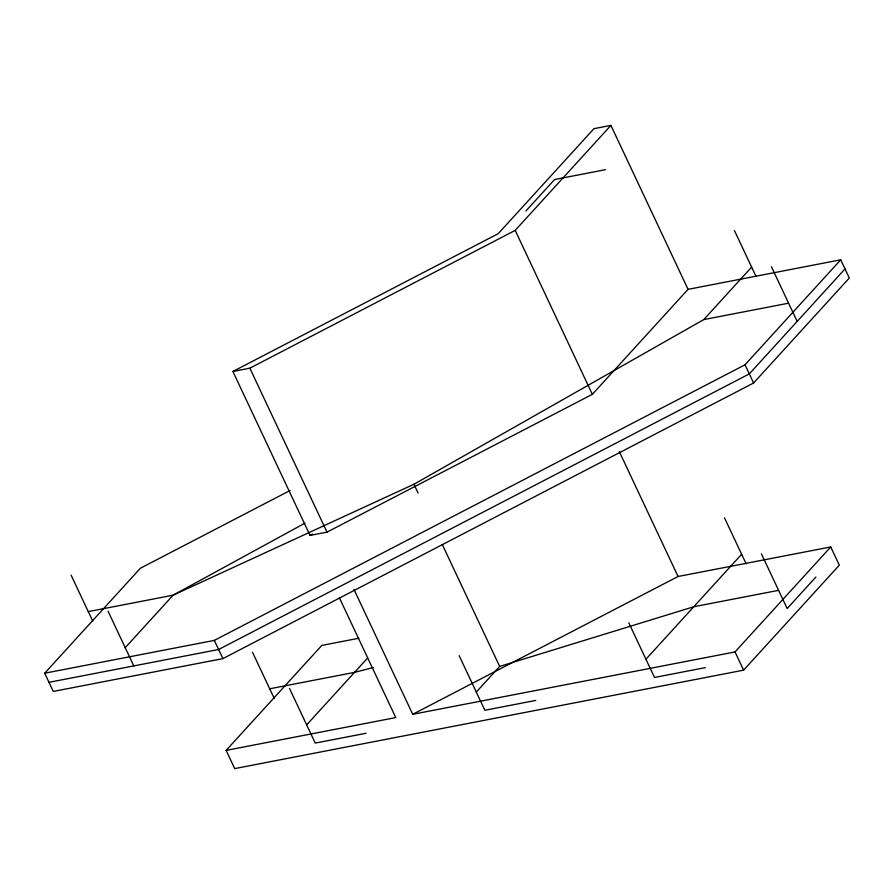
<?xml version="1.0" encoding="UTF-8"?>
<svg xmlns="http://www.w3.org/2000/svg" width="894" height="894" viewBox="0 0 894 894"><rect width="100%" height="100%" fill="white"/><g stroke="black" fill="none" stroke-linecap="round" stroke-linejoin="round"><path stroke-width="1.34" d="M688.056 289.343L610.915 125.395L593.951 128.669L498.237 233.658L232.898 371.468L310.039 535.417L327.003 532.131L592.353 394.321L688.056 289.343L840.729 259.808L849.3 278.023L753.586 383.012L222.908 658.61L53.271 691.431L44.7 673.216L140.414 568.226L290.092 490.493M125.227 647.703L173.09 595.203L304.932 523.169M525.862 211.018L554.571 179.526L605.461 169.681M232.898 371.468L249.862 368.183L515.201 230.373L610.915 125.395M353.979 589.437L412.726 714.295L678.065 576.496L830.738 546.96L839.31 565.176L743.596 670.165L234.709 768.605L226.137 750.39L321.84 645.401L358.785 638.26M306.664 724.878L367.657 657.973M88.271 611.608L173.09 595.203L413.944 484.257L703.768 319.594L751.63 267.105M44.7 673.216L214.325 640.395L745.015 364.797L840.729 259.808M845.009 268.915L749.306 373.904L218.617 649.502L48.991 682.323M476.29 692.057L499.668 666.421L693.778 606.747L778.596 590.342M645.926 659.247L741.64 554.258M412.726 714.295L735.024 651.938L830.738 546.96M815.876 577.066L787.167 608.557L761.453 553.911M310.039 535.417L312.509 534.131M373.323 667.539L354.516 672.377L269.697 688.793M703.768 319.594L788.586 303.189M226.137 750.39L395.763 717.58L339.385 597.773M366.127 733.248L315.236 743.093L289.522 688.447M535.752 700.427L484.861 710.272L459.147 655.626M705.388 667.617L654.497 677.462L628.784 622.805M771.444 266.758L797.157 321.404M734.488 230.674L756.112 276.626M745.015 364.797L753.586 383.012M724.486 517.827L746.121 563.779M735.024 651.938L743.596 670.165M515.201 230.373L592.353 394.321M619.318 451.638L678.065 576.496M413.944 484.257L418.09 493.052M442.318 544.558L499.668 666.421M249.862 368.183L327.003 532.131M252.555 652.363L274.179 698.315M214.325 640.395L222.908 658.61M108.085 611.261L133.798 665.918M71.129 575.177L92.752 621.14"/></g></svg>
